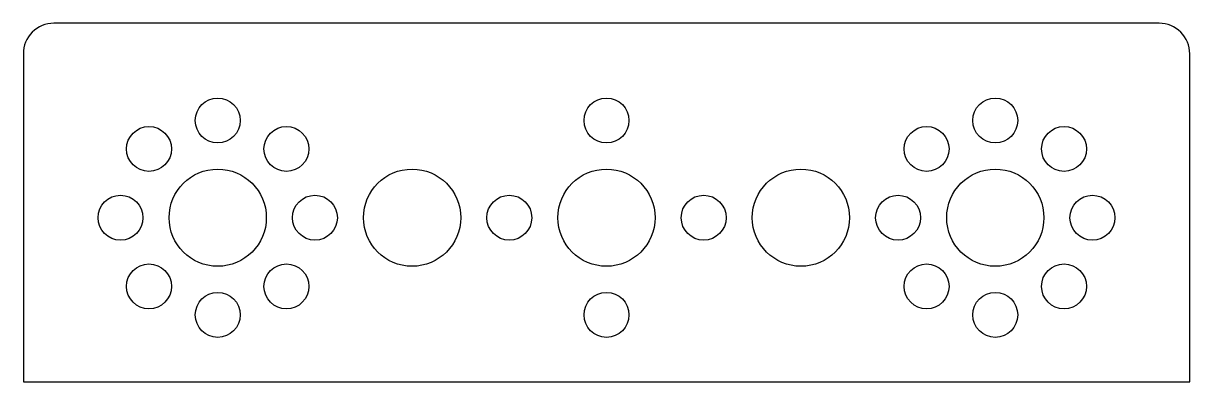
# Model space of a CAD drawing. Header units: inches. Extents: x -3.78 to 0, y 0 to 1.16.
import ezdxf

# ---------------------------------------------------------------- set-up
doc = ezdxf.new("R2010")
doc.units = ezdxf.units.IN
doc.header["$MEASUREMENT"] = 0

msp = doc.modelspace()

# ---------------------------------------------------------------- linework, layer by layer
msp.add_lwpolyline([(-3.7795, 0), (0, 0), (0, 1.063, 0.414214), (-0.0984, 1.1614), (-3.6811, 1.1614, 0.414214), (-3.7795, 1.063)], format="xyb", close=True)
for centre, radius in [((-3.1496, 0.8465), 0.0728), ((-1.8898, 0.8465), 0.0728), ((-0.6299, 0.8465), 0.0728), ((-3.3723, 0.7542), 0.0728), ((-2.9269, 0.7542), 0.0728), ((-0.8526, 0.7542), 0.0728), ((-0.4072, 0.7542), 0.0728), ((-3.1496, 0.5315), 0.1575), ((-2.5197, 0.5315), 0.1575), ((-1.8898, 0.5315), 0.1575), ((-1.2598, 0.5315), 0.1575), ((-0.6299, 0.5315), 0.1575), ((-3.4646, 0.5315), 0.0728), ((-2.8346, 0.5315), 0.0728), ((-2.2047, 0.5315), 0.0728), ((-1.5748, 0.5315), 0.0728), ((-0.9449, 0.5315), 0.0728), ((-0.315, 0.5315), 0.0728), ((-3.3723, 0.3088), 0.0728), ((-2.9269, 0.3088), 0.0728), ((-0.8526, 0.3088), 0.0728), ((-0.4072, 0.3088), 0.0728), ((-3.1496, 0.2165), 0.0728), ((-1.8898, 0.2165), 0.0728), ((-0.6299, 0.2165), 0.0728)]:
    msp.add_circle(centre, radius)

doc.saveas('drawing.dxf')
